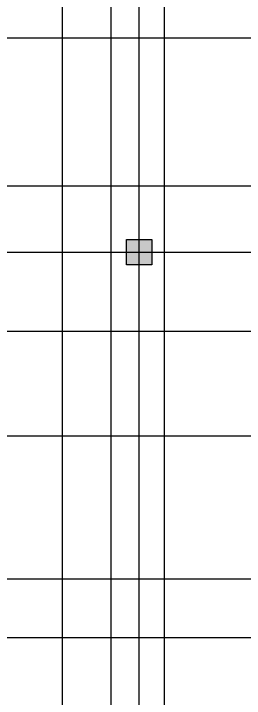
# Model space of a CAD drawing. Extents: x 369444 to 684549, y -549309 to 575337.
# Drawn here: x 488215 to 492737, y 313313 to 326729 of the extents above; entities that cross this region are included whole.
import ezdxf

# ---------------------------------------------------------------- set-up
doc = ezdxf.new("R2010")
doc.units = 0
doc.header["$LTSCALE"] = 1000
doc.header["$MEASUREMENT"] = 0
doc.layers.add('COLUMN', color=9, linetype='Continuous')
doc.layers.add('DOTE', color=1, linetype='Continuous')

# ---------------------------------------------------------------- blocks, each defined once
blk = doc.blocks.new('column500')
h = blk.add_hatch(color=0)
h.dxf.hatch_style = 1
h.paths.add_polyline_path([(-216381, -381440), (-215881, -381440), (-215881, -380940), (-216381, -380940)])
at = {"color": 0}
blk.add_lwpolyline([(-216381, -381440), (-215881, -381440), (-215881, -380940), (-216381, -380940)], close=True, dxfattribs=at)

msp = doc.modelspace()

# ---------------------------------------------------------------- linework, layer by layer
at = {"layer": 'DOTE', "color": 8}
for p, q in [((489174.5, 59364.2), (489174.5, 476704.8)), ((490124.5, 59364.2), (490124.5, 476704.8)), ((490674.5, 59364.2), (490674.5, 476704.8)), ((491174.5, 59364.2), (491174.5, 476704.8))]:
    msp.add_line(p, q, dxfattribs=at)
at = {"layer": 'DOTE', "color": 8, "lineweight": -2}
for p, q in [((377844.4, 326257.1), (624570.9, 326257.1)), ((377844.4, 323357), (624570.9, 323357)), ((377844.4, 322056.9), (624570.9, 322056.9)), ((377844.4, 320507), (624570.9, 320507)), ((377844.4, 318456.9), (624570.9, 318456.9)), ((377844.4, 315657), (624570.9, 315657)), ((377844.4, 314506.9), (624570.9, 314506.9))]:
    msp.add_line(p, q, dxfattribs=at)

# ---------------------------------------------------------------- block references
at = {"layer": 'COLUMN', "color": 8, "xscale": -1}
msp.add_blockref('column500', (274543.6, 703246.9), dxfattribs=at)

doc.saveas('drawing.dxf')
